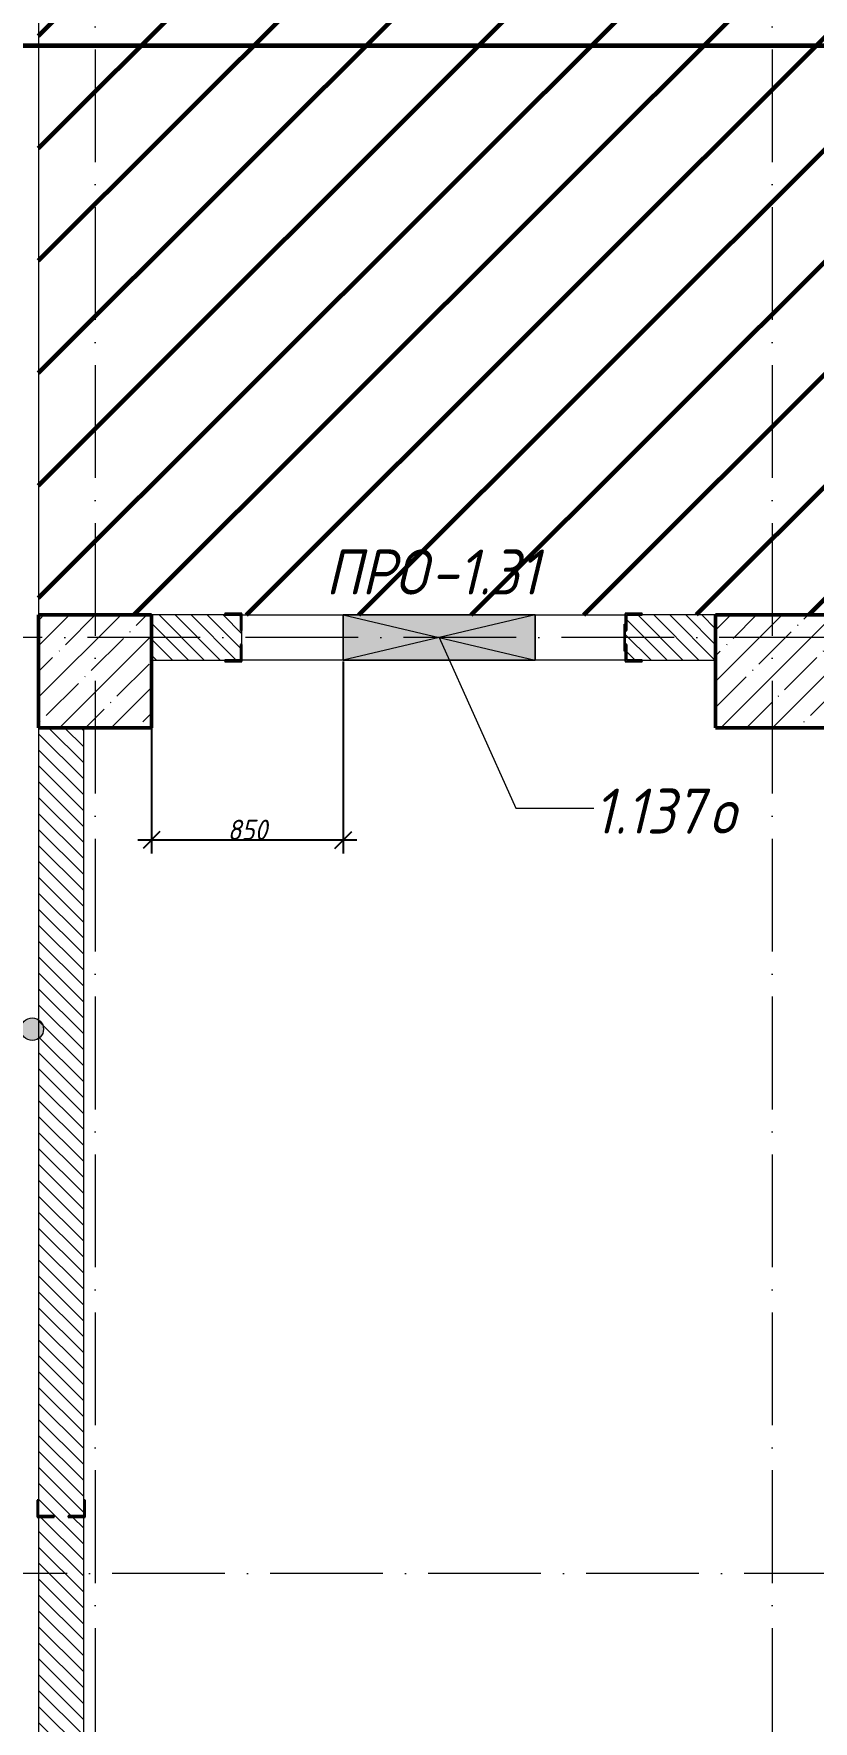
# Model space of a CAD drawing. Header units: millimetres. Extents: x -606178 to 312196, y -19338 to 632709.
# Drawn here: x -380602 to -377148, y 510070 to 517553 of the extents above; entities that cross this region are included whole.
import ezdxf

# ---------------------------------------------------------------- set-up
doc = ezdxf.new("R2010")
doc.units = ezdxf.units.MM
doc.linetypes.add('50_200_ШТРИХ_1Т_ш5_п1_п1_', pattern=[700, 500, -100, 0, -100])
for name, color, linetype, lineweight in [('6.4.1) Окр пт с инж. ПТ2.16', 3, 'Continuous', 60), ('A-____-____-DIMS', 7, 'Continuous', 9), ('A-DETL-GENF-OTLN', 7, 'Continuous', 9), ('A-FLOR-____-OTLN', 7, 'Continuous', 9), ('A-GENM-____-IDEN', 7, 'Continuous', 9), ('A-GENM-____-MCUT', 7, 'Continuous', 25), ('A-GENM-____-OTLN', 7, 'Continuous', 9), ('A-GENM-____-OTLN-1', 7, 'Continuous', 25), ('A-GLAZ-____-IDEN', 7, 'Continuous', 9), ('A-GLAZ-____-OTLN', 7, 'Continuous', 9), ('A-WALL-____-MCUT', 7, 'Continuous', 13), ('A-WALL-____-PATT-1', 7, 'Continuous', 9), ('G-____-____-TEXT', 7, 'Continuous', 9), ('I-WALL-____-OTLN', 7, 'Continuous', 9), ('S-COLS-____-MCUT', 7, 'Continuous', 50), ('S-COLS-____-OTLN', 7, 'Continuous', 9), ('S-GRID-____-OTLN-1', 7, '50_200_ШТРИХ_1Т_ш5_п1_п1_', 9)]:
    doc.layers.add(name, color=color, linetype=linetype, lineweight=lineweight)
doc.styles.add('ISOCPEUR_I_11', font='isocpeui.ttf', dxfattribs={"width": 0.9, "height": 200})
doc.styles.add('ISOCPEUR_I_7', font='isocpeui.ttf', dxfattribs={"width": 0.9, "height": 90})
doc.dimstyles.new('ISO-1_8_0_9К_СРЕДНИЙ_Кладочные_2', dxfattribs={"dimscale": 304.8, "dimtxt": 89.638306, "dimasz": 0.246063, "dimexe": 0.19685, "dimexo": 0, "dimgap": 0, "dimtad": 1, "dimdec": 3, "dimrnd": 0.001, "dimdsep": 46, "dimtxsty": 'ISOCPEUR_I_7', "dimblk1": 'OBLIQUE', "dimblk2": 'OBLIQUE', "dimsah": 1, "dimcen": 0.09, "dimdle": 0.19685, "dimazin": 0, "dimtfac": 1, "dimtdec": 4, "dimtix": 1, "dimtmove": 1, "dimatfit": 3, "dimfxl": 1, "dimtvp": 1, "dimtolj": 1, "dimtzin": 0, "dimarcsym": 2})
pattern_1 = [(135, (-425830.77, 451794.26), (-35.35534, -35.35534), [])]

# ---------------------------------------------------------------- blocks, each defined once
blk = doc.blocks.new('BSC_Колонна _Прямоугольная - 500х500-V51-АР1_План отверстий 1 этажа в осях 1-64_Ю-ЯЯ')
at = {"layer": 'S-COLS-____-OTLN'}
h = blk.add_hatch(dxfattribs=at)
h.set_pattern_fill('FP_58', color=256, style=0, pattern_type=2)
h.set_pattern_definition([(45, (-48500, -62931.04), (-114.04925, 114.04925), []), (45, (-48385.95, -62931.04), (-114.04925, 114.04925), [201.613, -40.323, 3.353, -36.97])])
h.paths.add_polyline_path([(-250, -250), (250, -250), (250, 250), (-250, 250)], flags=0)
at = {"layer": 'S-COLS-____-MCUT'}
for p, q in [((250, 250), (-250, 250)), ((-250, 250), (-250, -250)), ((250, -250), (250, 250)), ((-250, -250), (250, -250))]:
    blk.add_line(p, q, dxfattribs=at)
blk = doc.blocks.new('BSC_Колонна _Прямоугольная - 500х500-V81-АР1_План отверстий 1 этажа в осях 1-64_Ю-ЯЯ')
at = {"layer": 'S-COLS-____-OTLN'}
h = blk.add_hatch(dxfattribs=at)
h.set_pattern_fill('FP_90', color=256, style=0, pattern_type=2)
h.set_pattern_definition([(45, (-45500, -62931.04), (-114.04925, 114.04925), []), (45, (-45385.95, -62931.04), (-114.04925, 114.04925), [201.613, -40.323, 3.353, -36.97])])
h.paths.add_polyline_path([(-250, -250), (250, -250), (250, 250), (-250, 250)], flags=0)
at = {"layer": 'S-COLS-____-MCUT'}
for p, q in [((250, 250), (-250, 250)), ((-250, 250), (-250, -250)), ((250, -250), (250, 250)), ((-250, -250), (250, -250))]:
    blk.add_line(p, q, dxfattribs=at)
blk = doc.blocks.new('Фахверк_СКБ_Уголок - 200_4010-27904266-АР1_План отверстий 1 этажа в осях 1-64_Ю-ЯЯ')
at = {"layer": 'A-GENM-____-MCUT'}
for p, q in [((125, 156), (50, 156)), ((50, 156), (50, 150)), ((50, 150), (119, 150)), ((119, 150), (119, 81)), ((125, 81), (125, 156)), ((119, 81), (125, 81)), ((125, 19), (119, 19)), ((119, 19), (119, -50)), ((125, -56), (125, 19)), ((119, -50), (50, -50)), ((50, -50), (50, -56)), ((50, -56), (125, -56))]:
    blk.add_line(p, q, dxfattribs=at)
blk = doc.blocks.new('Фахверк_СКБ_Уголок - 200_3600-27915153-АР1_План отверстий 1 этажа в осях 1-64_Ю-ЯЯ')
at = {"layer": 'A-GENM-____-MCUT'}
for p, q in [((125, 156), (50, 156)), ((50, 156), (50, 150)), ((50, 150), (119, 150)), ((119, 150), (119, 81)), ((125, 81), (125, 156)), ((119, 81), (125, 81)), ((125, 19), (119, 19)), ((119, 19), (119, -50)), ((125, -56), (125, 19)), ((119, -50), (50, -50)), ((50, -50), (50, -56)), ((50, -56), (125, -56))]:
    blk.add_line(p, q, dxfattribs=at)
blk = doc.blocks.new('154_Стойка_СКБ_Уголок - СМ-2530_200-28213945-АР1_План отверстий 1 этажа в осях 1-64_Ю-ЯЯ')
at = {"layer": 'A-GENM-____-MCUT'}
for p, q in [((125, 156), (125, 81)), ((200, 156), (125, 156)), ((131, 81), (131, 150)), ((131, 150), (200, 150)), ((200, 150), (200, 156)), ((125, 81), (131, 81)), ((131, 19), (125, 19)), ((125, 19), (125, -56)), ((131, -50), (131, 19)), ((125, -56), (200, -56)), ((200, -50), (131, -50)), ((200, -56), (200, -50))]:
    blk.add_line(p, q, dxfattribs=at)
blk = doc.blocks.new('Стойка_Влож_Полоса боковая - Полоса-28213942-АР1_План отверстий 1 этажа в осях 1-64_Ю-ЯЯ')
at = {"layer": 'A-GENM-____-OTLN'}
for p, q in [((-5, 60), (0, 60)), ((-5, -60), (-5, 60)), ((0, 31), (0, -31)), ((0, -60), (-5, -60))]:
    blk.add_line(p, q, dxfattribs=at)
blk = doc.blocks.new('AR_Отверстие прямоугольное _в стене_ - AR_Отверстие прямоугольное _в стене__ОВ-36666481-АР1_План отверстий 1 этажа в осях 1-64_Ю-ЯЯ')
at = {"layer": 'A-GLAZ-____-OTLN'}
blk.add_hatch(color=256, dxfattribs=at).paths.add_polyline_path([(425, -100), (425, 100), (-425, 100), (-425, -100)], flags=0)
at = {"layer": 'A-DETL-GENF-OTLN'}
for p, q in [((-425, -100), (-425, 100)), ((-425, 100), (425, 100)), ((425, 100), (-425, -100)), ((-425, 100), (425, -100)), ((425, 100), (-425, 100)), ((-425, 100), (-425, -100)), ((425, 100), (425, -100)), ((425, -100), (425, 100)), ((425, -100), (-425, -100)), ((-425, -100), (425, -100))]:
    blk.add_line(p, q, dxfattribs=at)
blk = doc.blocks.new('_Oblique')
at = {"color": 0, "linetype": 'ByBlock', "lineweight": -2}
blk.add_line((-0.5, -0.5), (0.5, 0.5), dxfattribs=at)
blk = doc.blocks.new('*D4508')
at = {"layer": 'A-____-____-DIMS', "color": 0, "lineweight": -2, "transparency": 16777216}
for p, q in [((-379230.8, 514769.3), (-379230.8, 513917.6)), ((-380080.8, 514475.3), (-380080.8, 513917.6)), ((-380140.8, 513977.6), (-379170.8, 513977.6))]:
    blk.add_line(p, q, dxfattribs=at)
at = {"layer": 'Defpoints', "color": 0, "transparency": 16777216}
for p in [(-379230.8, 514769.3), (-380080.8, 514475.3), (-379230.8, 513977.6)]:
    blk.add_point(p, dxfattribs=at)
at = {"layer": 'A-____-____-DIMS', "color": 0, "lineweight": -2, "transparency": 16777216, "xscale": 75, "yscale": 75, "zscale": 75, "rotation": 180}
blk.add_blockref('_Oblique', (-380080.8, 513977.6), dxfattribs=at)
at = {"layer": 'A-____-____-DIMS', "color": 0, "lineweight": -2, "transparency": 16777216, "xscale": 75, "yscale": 75, "zscale": 75}
blk.add_blockref('_Oblique', (-379230.8, 513977.6), dxfattribs=at)
at = {"layer": 'A-____-____-DIMS', "color": 0, "transparency": 16777216, "insert": (-379655.8, 514022.6), "char_height": 90, "width": 409.578, "attachment_point": 5, "style": 'ISOCPEUR_I_7'}
blk.add_mtext('\\A1;850', dxfattribs=at)

msp = doc.modelspace()

# ---------------------------------------------------------------- hatches: boundary and pattern name
at = {"layer": '6.4.1) Окр пт с инж. ПТ2.16'}
h = msp.add_hatch(dxfattribs=at)
h.set_pattern_fill('ANSI31', color=256, scale=111)
h.paths.add_polyline_path([(-351330.7712, 518575.3011), (-351390.7712, 518575.3011), (-351390.7712, 518975.3011), (-351630.7712, 518975.3011), (-351630.7712, 519475.3011), (-351380.7712, 519475.3011), (-351380.7712, 521675.3011), (-351930.7712, 521675.3011), (-352055.7712, 521675.3011), (-352055.7712, 521669.3011), (-352130.7712, 521669.3011), (-354130.7712, 521675.3011), (-354130.7712, 521669.3011), (-354205.7712, 521669.3011), (-354230.7712, 521675.3011), (-354230.7712, 518975.3011), (-356630.7712, 518975.3011), (-357130.7712, 518975.3011), (-362080.7712, 518975.3011), (-362580.7712, 518975.3011), (-368730.7712, 518975.3011), (-368730.7712, 518175.3011), (-369005.7712, 518175.3011), (-369905.7712, 518175.3011), (-370180.7712, 518175.3011), (-370180.7712, 518975.3011), (-370830.7712, 518975.3011), (-371230.7712, 518975.3011), (-371530.7712, 518975.3011), (-372031.1657, 518975.3011), (-372281.1657, 518975.3011), (-372680.7712, 518975.3011), (-373030.7712, 518975.3011), (-373030.7712, 518375.3011), (-373130.7712, 518375.3011), (-373180.7712, 518375.3011), (-374280.7712, 518375.3011), (-374580.7712, 518375.3011), (-375530.7712, 518375.3011), (-375630.7712, 518375.3011), (-375630.7712, 518975.3011), (-375630.7712, 519225.3011), (-375830.7712, 519225.3011), (-375830.7712, 519325.3011), (-376330.7712, 519325.3011), (-376756.1619, 519325.3011), (-377006.1619, 519325.3011), (-377605.7712, 519325.3011), (-378005.7712, 519325.3011), (-378430.7712, 519325.3011), (-380080.7712, 519325.3011), (-380080.7712, 519075.3011), (-380580.7712, 519075.3011), (-380580.7712, 514975.3011), (-380080.7712, 514975.3011), (-379755.7712, 514975.3011), (-379755.7712, 514981.3011), (-379680.7712, 514981.3011), (-379680.7712, 514975.3011), (-379230.7712, 514975.3011), (-378380.7712, 514975.3011), (-377980.7712, 514975.3011), (-377980.7712, 514981.3011), (-377905.7712, 514981.3011), (-377580.7712, 514975.3011), (-377080.7712, 514975.3011), (-375455.7712, 514975.3011), (-375455.7712, 514981.3011), (-375380.7712, 514981.3011), (-375380.7712, 514975.3011), (-375220.7712, 514975.3011), (-374820.7712, 514975.3011), (-374680.7712, 514975.3011), (-374680.7712, 514981.3011), (-374605.7712, 514981.3011), (-374455.7712, 514975.3011), (-374455.7712, 514981.3011), (-374380.7712, 514981.3011), (-374380.7712, 514975.3011), (-374200.7712, 514975.3011), (-373900.7712, 514975.3011), (-373680.7712, 514975.3011), (-373680.7712, 514981.3011), (-373605.7712, 514981.3011), (-373455.7712, 514975.3011), (-373455.7712, 514981.3011), (-373380.7712, 514981.3011), (-373380.7712, 514975.3011), (-372680.7712, 514975.3011), (-372680.7712, 514981.3011), (-372605.7712, 514981.3011), (-372455.7712, 514975.3011), (-372455.7712, 514981.3011), (-372380.7712, 514981.3011), (-372380.7712, 514975.3011), (-371680.7712, 514975.3011), (-371680.7712, 514981.3011), (-371605.7712, 514981.3011), (-371580.7712, 514975.3011), (-371080.7712, 514975.3011), (-370730.7712, 514975.3011), (-370730.7712, 514075.3011), (-370730.7712, 511425.3011), (-370730.7712, 510525.3011), (-371230.7712, 510525.3011), (-371230.7712, 507875.3011), (-370730.7712, 507875.3011), (-370730.7712, 507225.3011), (-368930.7712, 507225.3011), (-368930.7712, 507231.3011), (-368855.7712, 507231.3011), (-368780.7712, 507229.6648), (-368780.7712, 507325.3011), (-368580.7712, 507325.3011), (-368580.7712, 507475.3011), (-368080.7712, 507475.3011), (-368080.7712, 507325.3011), (-367880.7712, 507325.3011), (-367880.7712, 507225.3011), (-367805.7712, 507225.3011), (-367805.7712, 507231.3011), (-367730.7712, 507231.3011), (-365930.7712, 507225.3011), (-365930.7712, 507231.3011), (-365855.7712, 507231.3011), (-365730.7712, 507225.3011), (-365730.7712, 510825.3011), (-365730.7712, 514775.3011), (-365680.7712, 514775.3011), (-365680.7712, 514925.3011), (-365530.7712, 514925.3011), (-365530.7712, 514975.3011), (-362580.7712, 514975.3011), (-362080.7712, 514975.3011), (-361555.7712, 514975.3011), (-361555.7712, 514981.3011), (-361480.7712, 514981.3011), (-361480.7712, 514975.3011), (-360760.7712, 514975.3011), (-360510.7712, 514975.3011), (-360330.7712, 514975.3011), (-360330.7712, 514981.3011), (-360255.7712, 514981.3011), (-359130.7712, 514975.3011), (-358680.7712, 514975.3011), (-357080.7712, 514975.3011), (-356580.7712, 514975.3011), (-356355.7712, 514975.3011), (-356355.7712, 514981.3011), (-356280.7712, 514981.3011), (-355820.7712, 514975.3011), (-355620.7712, 514975.3011), (-355130.7712, 514975.3011), (-355130.7712, 514981.3011), (-355055.7712, 514981.3011), (-352805.7712, 514975.3011), (-352805.7712, 514981.3011), (-352730.7712, 514981.3011), (-352730.7712, 514975.3011), (-352120.7712, 514975.3011), (-351920.7712, 514975.3011), (-351580.7712, 514975.3011), (-351580.7712, 514981.3011), (-351505.7712, 514981.3011), (-351390.7712, 514975.7811), (-351390.7712, 515080.3011), (-351390.7712, 515430.3011), (-351390.7712, 516415.3011), (-351390.7712, 516475.3011), (-351330.7712, 516475.3011)])
h.paths.add_polyline_path([(-368580.7712, 514975.3011), (-368080.7712, 514975.3011), (-368080.7712, 514475.3011), (-368580.7712, 514475.3011)], flags=16)
at = {"layer": 'A-WALL-____-PATT-1'}
h = msp.add_hatch(dxfattribs=at)
h.set_pattern_fill('FP_6', color=256, style=0, pattern_type=2)
h.set_pattern_definition(pattern_1)
h.paths.add_polyline_path([(-377905.7712, 514775.3011), (-377580.7712, 514775.3011), (-377580.7712, 514975.3011), (-377974.7712, 514975.3011), (-377974.7712, 514906.3011), (-377980.7712, 514906.3011), (-377980.7712, 514844.3011), (-377974.7712, 514844.3011), (-377974.7712, 514775.3011)], flags=0)
h.paths.add_polyline_path([(-379686.7712, 514775.3011), (-379686.7712, 514844.3011), (-379680.7712, 514844.3011), (-379680.7712, 514906.3011), (-379686.7712, 514906.3011), (-379686.7712, 514975.3011), (-380080.7712, 514975.3011), (-380080.7712, 514775.3011), (-379755.7712, 514775.3011)], flags=0)
h = msp.add_hatch(dxfattribs=at)
h.set_pattern_fill('FP_6', color=256, style=0, pattern_type=2)
h.set_pattern_definition(pattern_1)
h.paths.add_polyline_path([(-380580.7712, 507475.3011), (-380380.7712, 507475.3011), (-380380.7712, 510975.3011), (-380449.7712, 510975.3011), (-380449.7712, 510981.3011), (-380380.7712, 510981.3011), (-380380.7712, 514475.3011), (-380580.7712, 514475.3011), (-380580.7712, 510981.3011), (-380511.7712, 510981.3011), (-380511.7712, 510975.3011), (-380580.7712, 510975.3011), (-380580.7712, 509018.1171)], flags=0)
at = {"layer": 'G-____-____-TEXT'}
h = msp.add_hatch(color=256, dxfattribs=at)
edge = h.paths.add_edge_path(flags=0)
edge.add_arc((-380609.0086, 513138.95), 50, 0, 360)

# ---------------------------------------------------------------- linework, layer by layer
at = {"layer": '6.4.1) Окр пт с инж. ПТ2.16', "color": 1}
msp.add_lwpolyline([(-401066.5359, 517500.3011), (-369536.0875, 517500.3011), (-369536.0875, 518175.3011)], dxfattribs=at)
at = {"layer": 'A-FLOR-____-OTLN'}
msp.add_line((-380580.7712, 519075.3011), (-380580.7712, 514975.3011), dxfattribs=at)
at = {"layer": 'A-GLAZ-____-IDEN'}
for p, q in [((-378805.7712, 514875.3011), (-378465.9321, 514118.1124)), ((-378465.9321, 514118.1124), (-378120.243, 514118.1124))]:
    msp.add_line(p, q, dxfattribs=at)
at = {"layer": 'A-WALL-____-MCUT'}
for p, q in [((-379755.7712, 514975.3011), (-380080.7712, 514975.3011)), ((-377580.7712, 514975.3011), (-377905.7712, 514975.3011)), ((-379680.7712, 514844.3011), (-379680.7712, 514906.3011)), ((-380080.7712, 514775.3011), (-379755.7712, 514775.3011)), ((-377905.7712, 514775.3011), (-377580.7712, 514775.3011)), ((-380580.7712, 514475.3011), (-380580.7712, 511050.3011)), ((-380380.7712, 511050.3011), (-380380.7712, 514475.3011)), ((-380580.7712, 510975.3011), (-380580.7712, 507475.3011)), ((-380380.7712, 507475.3011), (-380380.7712, 510975.3011))]:
    msp.add_line(p, q, dxfattribs=at)
at = {"layer": 'G-____-____-TEXT'}
msp.add_circle((-380609.0086, 513138.95), 50, dxfattribs=at)
at = {"layer": 'I-WALL-____-OTLN'}
for p, q in [((-379680.7712, 514975.3011), (-379230.7712, 514975.3011)), ((-378380.7712, 514975.3011), (-377980.7712, 514975.3011)), ((-379230.7712, 514775.3011), (-379680.7712, 514775.3011)), ((-377980.7712, 514775.3011), (-378380.7712, 514775.3011))]:
    msp.add_line(p, q, dxfattribs=at)
at = {"layer": 'S-GRID-____-OTLN-1'}
for p, q in [((-380330.7712, 542687.1106), (-380330.7712, 504685.847)), ((-377330.7712, 542687.1106), (-377330.7712, 504685.847)), ((-321756.3646, 514875.3011), (-430499.5414, 514875.3011)), ((-350350.7307, 510725.3011), (-430499.5414, 510725.3011))]:
    msp.add_line(p, q, dxfattribs=at)

# ---------------------------------------------------------------- block references
at = {"layer": 'A-GENM-____-OTLN'}
msp.add_blockref('Стойка_Влож_Полоса боковая - Полоса-28213942-АР1_План отверстий 1 этажа в осях 1-64_Ю-ЯЯ', (-377980.7712, 514875.3011), dxfattribs=at)
at = {"layer": 'A-GENM-____-OTLN-1'}
for name, p in [('Фахверк_СКБ_Уголок - 200_4010-27904266-АР1_План отверстий 1 этажа в осях 1-64_Ю-ЯЯ', (-379805.7712, 514825.3011)), ('154_Стойка_СКБ_Уголок - СМ-2530_200-28213945-АР1_План отверстий 1 этажа в осях 1-64_Ю-ЯЯ', (-378105.7712, 514825.3011))]:
    msp.add_blockref(name, p, dxfattribs=at)
at = {"layer": 'A-GENM-____-OTLN-1', "rotation": 269.9999999999999}
msp.add_blockref('Фахверк_СКБ_Уголок - 200_3600-27915153-АР1_План отверстий 1 этажа в осях 1-64_Ю-ЯЯ', (-380530.7712, 511100.3011), dxfattribs=at)
at = {"layer": 'A-GLAZ-____-OTLN'}
msp.add_blockref('AR_Отверстие прямоугольное _в стене_ - AR_Отверстие прямоугольное _в стене__ОВ-36666481-АР1_План отверстий 1 этажа в осях 1-64_Ю-ЯЯ', (-378805.7712, 514875.3011), dxfattribs=at)
at = {"layer": 'S-COLS-____-OTLN'}
for name, p in [('BSC_Колонна _Прямоугольная - 500х500-V81-АР1_План отверстий 1 этажа в осях 1-64_Ю-ЯЯ', (-380330.7712, 514725.3011)), ('BSC_Колонна _Прямоугольная - 500х500-V51-АР1_План отверстий 1 этажа в осях 1-64_Ю-ЯЯ', (-377330.7712, 514725.3011))]:
    msp.add_blockref(name, p, dxfattribs=at)

# ---------------------------------------------------------------- texts
at = {"layer": 'A-GENM-____-IDEN', "char_height": 200, "attachment_point": 1, "style": 'ISOCPEUR_I_11'}
for s, insert, width in [('ПРО', (-379309.0839, 515265.7259), 562.784625), ('-1.31', (-378844.7402, 515265.7259), 620.506125)]:
    msp.add_mtext(s, dxfattribs=dict(at, insert=insert, width=width))
at = {"layer": 'A-GLAZ-____-IDEN', "char_height": 200, "attachment_point": 1, "style": 'ISOCPEUR_I_11'}
for s, insert, width in [('1.137', (-378120.243, 514205.727), 620.506125), ('\\fISOCPEUR|b0|i1|c204|p34|;\\W.9;о', (-377608.2742, 514205.727), 158.734125)]:
    msp.add_mtext(s, dxfattribs=dict(at, insert=insert, width=width))

# ---------------------------------------------------------------- dimensions: what is measured, and where the dimension line sits
at = {"layer": 'A-____-____-DIMS'}
dim = msp.add_linear_dim(base=(-379230.7712, 513977.6216), p1=(-380080.7712, 514475.3011), p2=(-379230.7712, 514769.3011), dimstyle='ISO-1_8_0_9К_СРЕДНИЙ_Кладочные_2', override={"dimpost": '<>', "dimfxl": 899.408695}, dxfattribs=at)
dim.commit()
dim.dimension.update_dxf_attribs({"geometry": '*D4508', "text_midpoint": (-379655.7712, 514022.6216)})

doc.saveas('drawing.dxf')
